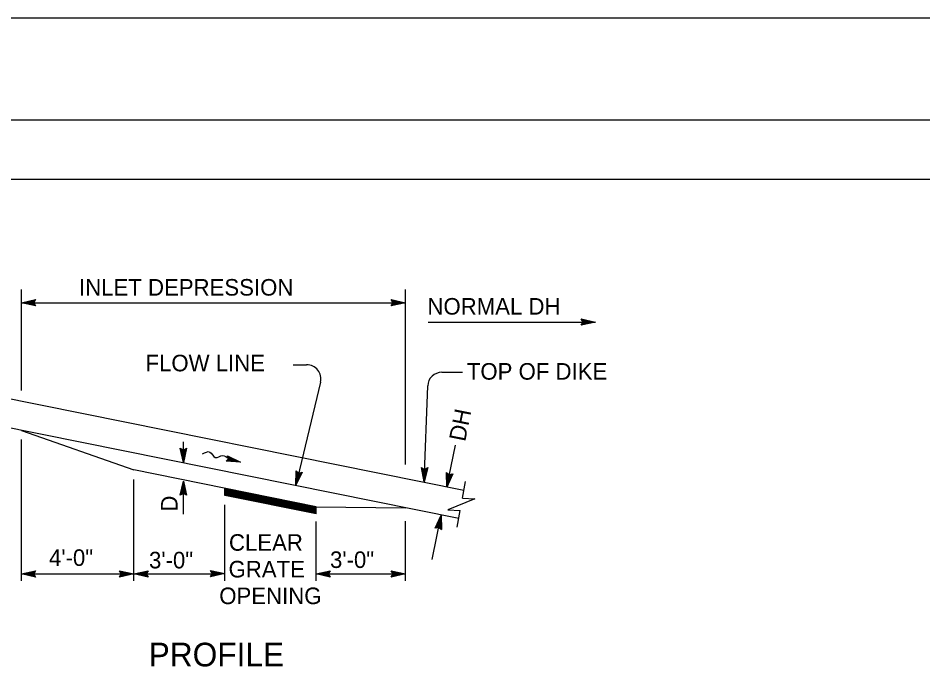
# Model space of a CAD drawing. Extents: x -894 to 866, y -472 to 714.
# Drawn here: x -611 to -229, y 434 to 713.6 of the extents above; entities that cross this region are included whole.
import ezdxf

# ---------------------------------------------------------------- set-up
doc = ezdxf.new("R2010")
doc.units = 0
for name, color, linetype in [('border_PLOTTING-ELEMENTS', 7, 'Continuous'), ('border_rw_22x34_Cut_Lines', 7, 'Continuous'), ('border_SHEET', 7, 'Continuous'), ('df_DETAIL-anno', 7, 'Continuous'), ('df_FLOW-LINE', 7, 'Continuous'), ('mc_CURB-GUTTER', 7, 'Continuous'), ('str_Concrete-A', 7, 'Continuous'), ('str_Misc-Steel-A', 7, 'Continuous')]:
    doc.layers.add(name, color=color, linetype=linetype)

msp = doc.modelspace()

# ---------------------------------------------------------------- linework, layer by layer
at = {"layer": 'border_PLOTTING-ELEMENTS'}
for points in [[(-894.04, -472.44), (865.96, -472.44), (865.96, 713.56), (-894.04, 713.56)], [(-864.04, 670.56), (835.96, 670.56), (835.96, -429.44), (-864.04, -429.44)]]:
    msp.add_lwpolyline(points, close=True, dxfattribs=at)
at = {"layer": 'border_rw_22x34_Cut_Lines'}
msp.add_lwpolyline([(-864.04, 670.56), (835.96, 670.56), (835.96, -429.44), (-864.04, -429.44)], close=True, dxfattribs=at)
at = {"layer": 'border_SHEET'}
msp.add_line((-814.04, 645.56), (810.96, 645.56), dxfattribs=at)
at = {"layer": 'df_DETAIL-anno'}
for p, q in [((-609.66, 556.28), (-609.66, 598.89)), ((-447.45, 524.99), (-447.45, 598.89)), ((-609.66, 593.32), (-603.66, 594.65)), ((-609.66, 593.32), (-447.45, 593.32)), ((-603.66, 591.98), (-609.66, 593.32)), ((-609.66, 593.32), (-609.66, 593.32)), ((-603.87, 592.33), (-608.28, 593.32)), ((-608.27, 593.32), (-603.89, 594.29)), ((-606.89, 593.32), (-604.07, 593.94)), ((-604.11, 592.69), (-606.89, 593.32)), ((-605.51, 593.32), (-604.3, 593.58)), ((-604.28, 593.04), (-605.51, 593.32)), ((-603.66, 594.65), (-604.46, 593.32)), ((-604.46, 593.32), (-603.66, 591.98)), ((-603.66, 594.65), (-603.66, 594.65)), ((-452.65, 593.32), (-453.45, 594.66)), ((-453.45, 594.66), (-453.45, 594.66)), ((-453.45, 594.66), (-447.45, 593.32)), ((-447.45, 593.32), (-453.45, 591.99)), ((-453.45, 591.99), (-452.65, 593.32)), ((-453.23, 594.3), (-448.83, 593.32)), ((-448.84, 593.32), (-453.21, 592.35)), ((-450.21, 593.32), (-453.04, 592.7)), ((-453, 593.94), (-450.21, 593.32)), ((-452.82, 593.6), (-451.59, 593.32)), ((-451.59, 593.32), (-452.8, 593.05)), ((-447.45, 593.32), (-447.45, 593.32)), ((-603.66, 591.98), (-603.66, 591.98)), ((-453.45, 591.99), (-453.45, 591.99)), ((-437.83, 585.18), (-367.25, 585.18)), ((-372.45, 585.18), (-373.25, 586.52)), ((-373.25, 586.52), (-373.25, 586.52)), ((-373.25, 586.52), (-367.25, 585.18)), ((-367.25, 585.18), (-373.25, 583.85)), ((-373.25, 583.85), (-372.45, 585.18)), ((-373.04, 586.16), (-368.63, 585.18)), ((-368.64, 585.17), (-373.02, 584.21)), ((-370.02, 585.18), (-372.84, 584.55)), ((-372.8, 585.8), (-370.02, 585.18)), ((-372.63, 585.45), (-371.4, 585.18)), ((-371.4, 585.18), (-372.61, 584.91)), ((-367.25, 585.18), (-367.25, 585.18)), ((-373.25, 583.85), (-373.25, 583.85)), ((-494.91, 567.16), (-489.21, 567.16)), ((-432.08, 563.95), (-423.43, 563.95)), ((-483.38, 559.77), (-493.74, 516.24)), ((-439.59, 517.75), (-438.08, 558.18)), ((-609.66, 475.91), (-609.66, 535.62)), ((-541.23, 525.87), (-542.56, 531.87)), ((-542.56, 531.87), (-542.56, 531.87)), ((-542.56, 531.87), (-541.23, 531.07)), ((-541.23, 527.26), (-542.2, 531.63)), ((-541.23, 528.63), (-541.85, 531.46)), ((-541.23, 530.01), (-541.49, 531.22)), ((-541.23, 525.87), (-541.23, 534.61)), ((-541.23, 531.07), (-539.89, 531.87)), ((-539.89, 531.87), (-541.23, 525.87)), ((-540.25, 531.65), (-541.23, 527.25)), ((-540.61, 531.42), (-541.23, 528.63)), ((-540.95, 531.24), (-541.23, 530.01)), ((-539.89, 531.87), (-539.89, 531.87)), ((-429.99, 515.44), (-426.41, 533.2)), ((-541.23, 525.87), (-541.23, 525.87)), ((-439.59, 517.75), (-440.7, 523.79)), ((-440.7, 523.79), (-440.7, 523.79)), ((-440.7, 523.79), (-439.4, 522.94)), ((-439.59, 517.75), (-440.7, 523.79)), ((-440.7, 523.79), (-440.7, 523.79)), ((-440.7, 523.79), (-439.4, 522.94)), ((-439.54, 519.14), (-440.35, 523.54)), ((-439.54, 519.14), (-440.35, 523.54)), ((-438.03, 523.69), (-439.59, 517.75)), ((-438.03, 523.69), (-439.59, 517.75)), ((-438.39, 523.49), (-439.54, 519.12)), ((-438.39, 523.49), (-439.54, 519.12)), ((-439.4, 522.94), (-438.03, 523.69)), ((-439.4, 522.94), (-438.03, 523.69)), ((-438.03, 523.69), (-438.03, 523.69)), ((-438.03, 523.69), (-438.03, 523.69)), ((-493.74, 516.24), (-493.65, 522.39)), ((-491.05, 521.77), (-493.74, 516.24)), ((-493.65, 522.39), (-493.65, 522.39)), ((-493.65, 522.39), (-492.54, 521.3)), ((-493.42, 517.6), (-493.35, 522.08)), ((-491.44, 521.64), (-493.42, 517.59)), ((-493.1, 518.93), (-493.05, 521.82)), ((-491.85, 521.5), (-493.1, 518.93)), ((-492.78, 520.27), (-492.76, 521.51)), ((-492.23, 521.41), (-492.78, 520.27)), ((-492.54, 521.3), (-491.05, 521.77)), ((-491.05, 521.77), (-491.05, 521.77)), ((-439.49, 520.51), (-440.01, 523.35)), ((-439.49, 520.51), (-440.01, 523.35)), ((-439.43, 521.89), (-439.66, 523.1)), ((-439.43, 521.89), (-439.66, 523.1)), ((-438.76, 523.27), (-439.49, 520.51)), ((-438.76, 523.27), (-439.49, 520.51)), ((-439.11, 523.1), (-439.43, 521.89)), ((-439.11, 523.1), (-439.43, 521.89)), ((-430.11, 521.58), (-430.11, 521.58)), ((-427.49, 521.05), (-427.49, 521.05)), ((-562.16, 475.91), (-562.16, 518.72)), ((-542.57, 512), (-541.23, 518)), ((-542.21, 512.21), (-541.23, 516.62)), ((-541.23, 504.08), (-541.23, 518)), ((-541.23, 518), (-541.23, 518)), ((-541.23, 518), (-539.9, 512)), ((-541.23, 516.61), (-540.26, 512.23)), ((-493.74, 516.24), (-493.74, 516.24)), ((-439.59, 517.75), (-439.59, 517.75)), ((-439.59, 517.75), (-439.59, 517.75)), ((-541.23, 512.8), (-542.57, 512)), ((-542.57, 512), (-542.57, 512)), ((-541.85, 512.45), (-541.23, 515.23)), ((-541.51, 512.62), (-541.23, 513.85)), ((-541.23, 515.23), (-540.61, 512.41)), ((-541.23, 513.85), (-540.97, 512.64)), ((-539.9, 512), (-541.23, 512.8)), ((-539.9, 512), (-539.9, 512)), ((-429.99, 515.44), (-429.99, 515.44)), ((-523.74, 475.91), (-523.74, 507.91)), ((-485.24, 475.91), (-485.24, 500.92)), ((-447.45, 475.91), (-447.45, 501.07)), ((-436.16, 484.87), (-432.36, 503.67)), ((-432.36, 503.67), (-432.36, 503.67)), ((-434.86, 498.06), (-434.86, 498.06)), ((-432.25, 497.53), (-432.25, 497.53)), ((-609.66, 478.76), (-603.66, 480.09)), ((-609.66, 478.76), (-569.87, 478.76)), ((-603.66, 477.42), (-609.66, 478.76)), ((-609.66, 478.76), (-609.66, 478.76)), ((-603.87, 477.77), (-608.28, 478.76)), ((-608.27, 478.76), (-603.89, 479.73)), ((-606.89, 478.75), (-604.07, 479.38)), ((-604.11, 478.13), (-606.89, 478.75)), ((-605.51, 478.75), (-604.3, 479.02)), ((-604.28, 478.48), (-605.51, 478.75)), ((-603.66, 480.09), (-604.46, 478.76)), ((-604.46, 478.76), (-603.66, 477.42)), ((-603.66, 480.09), (-603.66, 480.09)), ((-569.87, 478.76), (-562.16, 478.76)), ((-567.36, 478.76), (-568.16, 480.1)), ((-568.16, 480.1), (-568.16, 480.1)), ((-568.16, 480.1), (-562.16, 478.76)), ((-562.16, 478.76), (-568.16, 477.43)), ((-568.16, 477.43), (-567.36, 478.76)), ((-567.94, 479.74), (-563.54, 478.76)), ((-563.55, 478.75), (-567.92, 477.79)), ((-564.92, 478.76), (-567.75, 478.13)), ((-567.71, 479.38), (-564.92, 478.76)), ((-567.53, 479.03), (-566.3, 478.76)), ((-566.3, 478.76), (-567.51, 478.49)), ((-562.16, 478.76), (-556.16, 480.09)), ((-562.16, 478.76), (-528.4, 478.76)), ((-562.16, 478.76), (-562.16, 478.76)), ((-556.16, 477.42), (-562.16, 478.76)), ((-562.16, 478.76), (-562.16, 478.76)), ((-556.37, 477.77), (-560.78, 478.76)), ((-560.77, 478.76), (-556.39, 479.73)), ((-559.4, 478.75), (-556.57, 479.38)), ((-556.61, 478.13), (-559.4, 478.75)), ((-558.01, 478.75), (-556.81, 479.02)), ((-556.78, 478.48), (-558.01, 478.75)), ((-556.16, 480.09), (-556.96, 478.76)), ((-556.96, 478.76), (-556.16, 477.42)), ((-556.16, 480.09), (-556.16, 480.09)), ((-528.96, 478.91), (-529.76, 480.25)), ((-529.76, 480.25), (-529.76, 480.25)), ((-529.76, 480.25), (-523.76, 478.91)), ((-523.76, 478.91), (-529.76, 477.58)), ((-529.76, 477.58), (-528.96, 478.91)), ((-529.76, 477.58), (-529.76, 477.58)), ((-529.55, 479.9), (-525.14, 478.91)), ((-525.15, 478.91), (-529.53, 477.94)), ((-526.53, 478.91), (-529.35, 478.29)), ((-529.31, 479.54), (-526.53, 478.91)), ((-529.14, 479.19), (-527.91, 478.91)), ((-527.91, 478.91), (-529.12, 478.65)), ((-528.4, 478.91), (-523.76, 478.91)), ((-523.76, 478.91), (-523.76, 478.91)), ((-485.24, 478.76), (-479.24, 480.09)), ((-485.24, 478.76), (-452.08, 478.76)), ((-479.24, 477.42), (-485.24, 478.76)), ((-485.24, 478.76), (-485.24, 478.76)), ((-479.46, 477.77), (-483.86, 478.76)), ((-483.85, 478.76), (-479.48, 479.73)), ((-482.48, 478.75), (-479.65, 479.38)), ((-479.69, 478.13), (-482.48, 478.75)), ((-481.1, 478.75), (-479.89, 479.02)), ((-479.87, 478.48), (-481.1, 478.75)), ((-479.24, 480.09), (-480.04, 478.76)), ((-480.04, 478.76), (-479.24, 477.42)), ((-479.24, 480.09), (-479.24, 480.09)), ((-452.65, 478.76), (-453.45, 480.1)), ((-453.45, 480.1), (-453.45, 480.1)), ((-453.45, 480.1), (-447.45, 478.76)), ((-447.45, 478.76), (-453.45, 477.43)), ((-453.45, 477.43), (-452.65, 478.76)), ((-453.23, 479.74), (-448.83, 478.76)), ((-448.84, 478.75), (-453.21, 477.79)), ((-450.21, 478.76), (-453.04, 478.13)), ((-453, 479.38), (-450.21, 478.76)), ((-452.82, 479.03), (-451.59, 478.76)), ((-451.59, 478.76), (-452.8, 478.49)), ((-452.08, 478.76), (-447.45, 478.76)), ((-447.45, 478.76), (-447.45, 478.76)), ((-603.66, 477.42), (-603.66, 477.42)), ((-568.16, 477.43), (-568.16, 477.43)), ((-556.16, 477.42), (-556.16, 477.42)), ((-479.24, 477.42), (-479.24, 477.42)), ((-453.45, 477.43), (-453.45, 477.43))]:
    msp.add_line(p, q, dxfattribs=at)
for points in [[(-427.49, 521.05), (-429.99, 515.44), (-430.11, 521.58), (-429.8, 521.3), (-429.72, 516.8), (-427.88, 520.92), (-428.27, 520.78), (-429.44, 518.15), (-429.5, 521.02), (-429.19, 520.74), (-429.17, 519.5), (-428.66, 520.64), (-428.96, 520.53), (-430.11, 521.58), (-428.96, 520.53)], [(-434.86, 498.06), (-432.36, 503.67), (-432.25, 497.53), (-432.55, 497.81), (-432.64, 502.31), (-434.47, 498.2), (-434.09, 498.33), (-432.91, 500.97), (-432.86, 498.09), (-433.16, 498.37), (-433.19, 499.61), (-433.7, 498.47), (-433.39, 498.58), (-432.25, 497.53), (-433.39, 498.58)]]:
    msp.add_lwpolyline(points, close=True, dxfattribs=at)
for centre, start, end in [((-489.21, 561.16), 346.6086, 90), ((-432.08, 557.95), 90, 177.8528)]:
    msp.add_arc(centre, 6, start, end, dxfattribs=at)
at = {"layer": 'df_FLOW-LINE'}
for p, q in [((-523.22, 526.38), (-522.14, 527.33)), ((-522.6, 528.69), (-517.12, 525.98)), ((-522.14, 527.33), (-522.6, 528.69)), ((-522.47, 528.29), (-518.6, 526.38)), ((-522.33, 527.89), (-520.07, 526.77)), ((-522.2, 527.49), (-521.55, 527.17)), ((-522.14, 527.33), (-522.14, 527.33)), ((-517.12, 525.98), (-523.22, 526.38)), ((-523.22, 526.38), (-523.22, 526.38)), ((-518.6, 526.38), (-522.89, 526.66)), ((-520.07, 526.77), (-522.58, 526.94)), ((-521.55, 527.17), (-522.25, 527.21)), ((-517.12, 525.98), (-517.12, 525.98))]:
    msp.add_line(p, q, dxfattribs=at)
msp.add_spline([(-533.17, 529.45), (-530.05, 530.28), (-527.76, 528), (-524.64, 528.83), (-522.14, 527.33)], degree=3, dxfattribs=at)
at = {"layer": 'mc_CURB-GUTTER'}
for p, q in [((-422.87, 514), (-662.68, 562.37)), ((-424.95, 502.18), (-664.76, 550.55)), ((-423.44, 510.78), (-422.18, 517.89)), ((-425.6, 498.51), (-424.35, 505.61))]:
    msp.add_line(p, q, dxfattribs=at)
msp.add_lwpolyline([(-423.44, 510.78), (-418.15, 510.52), (-429.63, 505.88), (-424.35, 505.61)], dxfattribs=at)
at = {"layer": 'str_Concrete-A'}
for p, q in [((-609.66, 539.34), (-562.16, 522.7)), ((-485.24, 507.18), (-562.16, 522.7)), ((-485.24, 507.18), (-447.45, 506.68))]:
    msp.add_line(p, q, dxfattribs=at)
at = {"layer": 'str_Misc-Steel-A'}
for p, q in [((-523.74, 511.89), (-523.74, 514.92)), ((-485.25, 507.08), (-523.74, 514.85)), ((-485.24, 506.98), (-523.74, 514.74)), ((-485.25, 506.88), (-523.74, 514.64)), ((-485.25, 506.78), (-523.74, 514.54)), ((-485.25, 506.67), (-523.74, 514.44)), ((-485.25, 506.57), (-523.74, 514.34)), ((-485.24, 506.47), (-523.74, 514.23)), ((-485.24, 506.37), (-523.74, 514.13)), ((-485.25, 506.27), (-523.74, 514.03)), ((-485.25, 506.16), (-523.74, 513.93)), ((-485.24, 506.06), (-523.74, 513.83)), ((-485.25, 505.96), (-523.74, 513.72)), ((-485.25, 505.86), (-523.74, 513.62)), ((-485.25, 505.76), (-523.74, 513.52)), ((-485.25, 505.65), (-523.74, 513.42)), ((-485.24, 505.55), (-523.74, 513.32)), ((-485.24, 505.45), (-523.74, 513.21)), ((-485.25, 505.35), (-523.74, 513.11)), ((-485.25, 505.25), (-523.74, 513.01)), ((-485.25, 505.14), (-523.74, 512.91)), ((-485.25, 505.04), (-523.74, 512.81)), ((-485.26, 504.94), (-523.74, 512.7)), ((-485.26, 504.84), (-523.74, 512.6)), ((-485.24, 504.73), (-523.74, 512.5)), ((-485.24, 504.63), (-523.74, 512.4)), ((-485.24, 504.53), (-523.74, 512.3)), ((-485.25, 504.43), (-523.74, 512.19)), ((-485.25, 504.33), (-523.74, 512.09)), ((-485.24, 504.22), (-523.74, 511.99)), ((-485.24, 504.12), (-523.74, 511.89)), ((-485.24, 504.12), (-485.24, 507.18))]:
    msp.add_line(p, q, dxfattribs=at)

# ---------------------------------------------------------------- texts
at = {"layer": 'df_DETAIL-anno'}
for s, height, p in [('INLET DEPRESSION', 7, (-585.31, 596.34)), ('NORMAL DH', 7, (-438.19, 588.31)), ('FLOW LINE', 7, (-557.24, 564.36)), ('TOP OF DIKE', 7, (-421.55, 560.84)), ('CLEAR', 7, (-522, 488.57)), ('4\'-0"', 7, (-597.99, 482.16)), ('3\'-0"', 7, (-555.76, 481.12)), ('3\'-0"', 7, (-479.33, 481.3)), ('GRATE', 7, (-522.17, 477.29)), ('OPENING', 7, (-526.09, 466.02)), ('PROFILE', 10, (-555.91, 439.72))]:
    msp.add_text(s, height=height, dxfattribs=at).set_placement(p)
for s, rotation, p in [('DH', 78.7735, (-422.25, 534.4)), ('D', 90, (-543.69, 505.09))]:
    msp.add_text(s, height=7, rotation=rotation, dxfattribs=at).set_placement(p)

doc.saveas('drawing.dxf')
